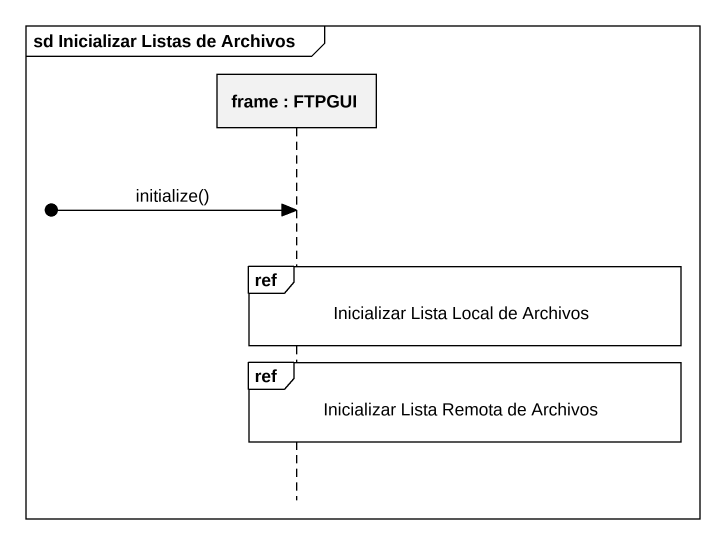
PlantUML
@startuml
mainframe sd Inicializar Listas de Archivos
hide footbox
participant "frame : FTPGUI" as frame_

[o-> frame_ : initialize()
ref over frame_ : Inicializar Lista Local de Archivos
ref over frame_ : Inicializar Lista Remota de Archivos
@enduml
